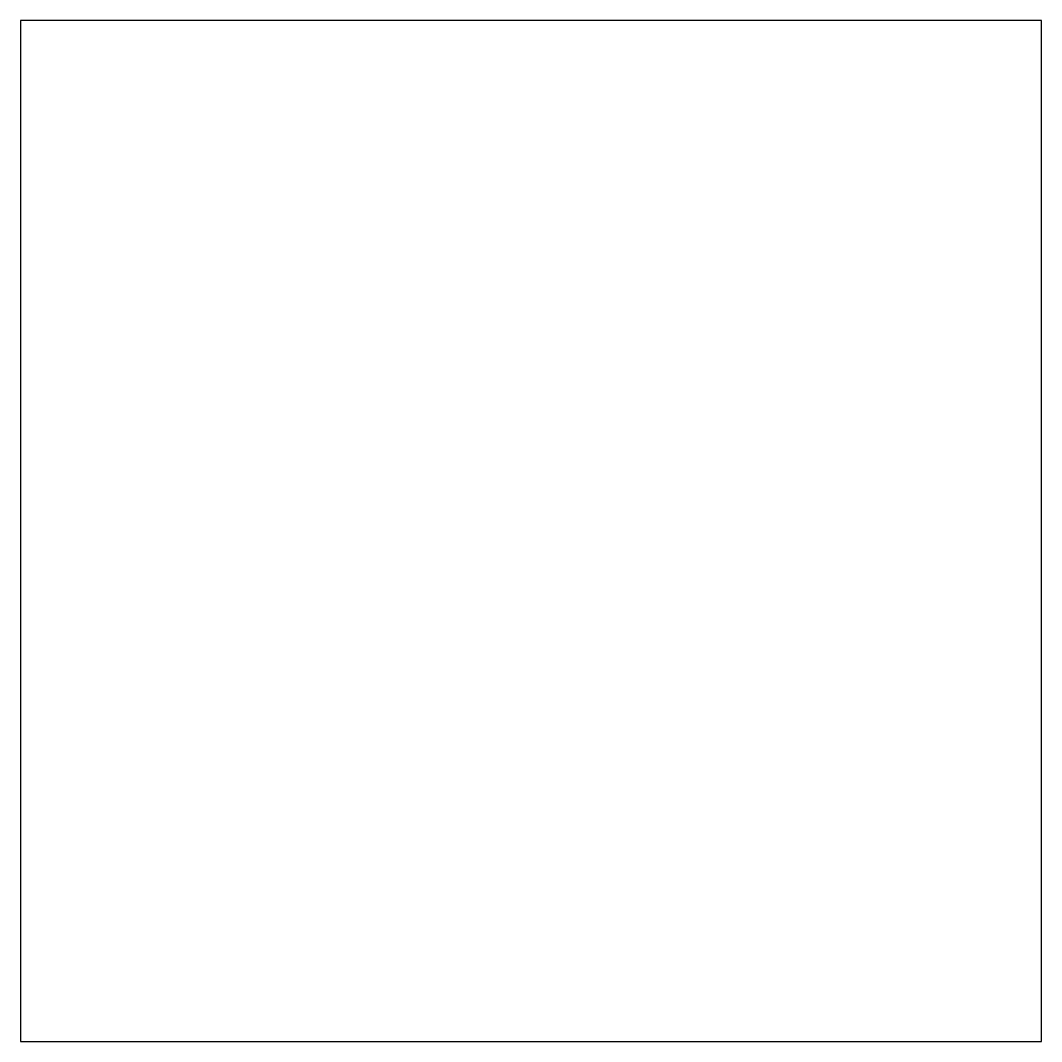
# Model space of a CAD drawing. Header units: millimetres. Extents: x -97 to 97, y -97 to 97.
import ezdxf

# ---------------------------------------------------------------- set-up
doc = ezdxf.new("R2010")
doc.units = ezdxf.units.MM
doc.layers.add('PERIMETER', color=5, linetype='CONTINUOUS')

msp = doc.modelspace()

# ---------------------------------------------------------------- linework, layer by layer
at = {"layer": 'PERIMETER'}
msp.add_lwpolyline([(96.55, 96.55), (-96.55, 96.55), (-96.55, -96.55), (96.55, -96.55)], close=True, dxfattribs=at)

doc.saveas('drawing.dxf')
